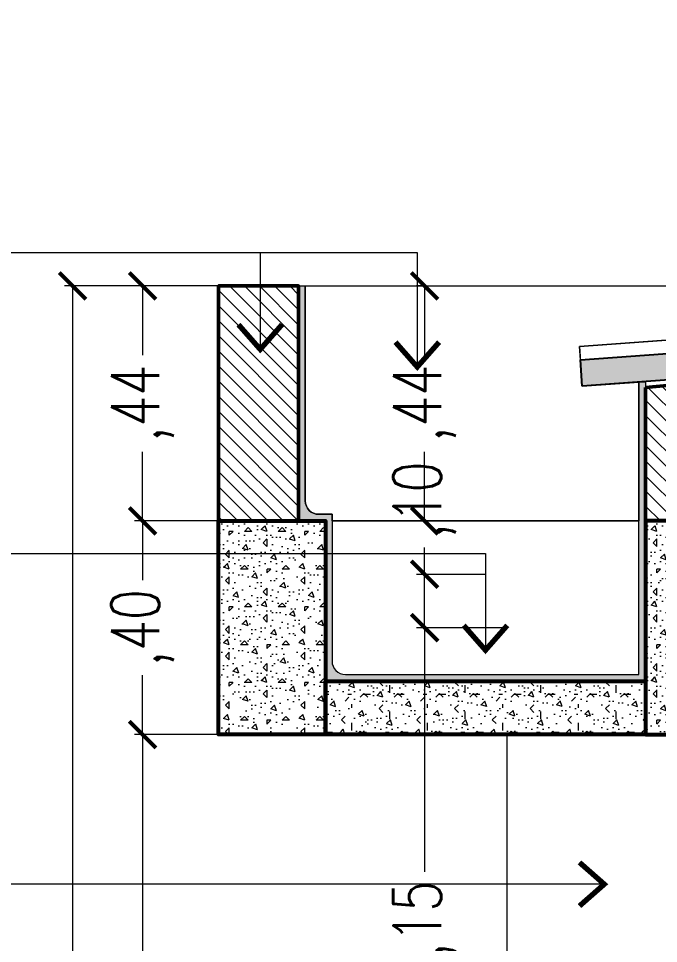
# Model space of a CAD drawing. Header units: millimetres. Extents: x 216 to 2687, y 57 to 1099.
# Drawn here: x 405.688 to 406.887, y 61.244 to 62.976 of the extents above; entities that cross this region are included whole.
import ezdxf

# ---------------------------------------------------------------- set-up
doc = ezdxf.new("R2010")
doc.units = ezdxf.units.MM
doc.header["$LTSCALE"] = 0.5
doc.header["$PDMODE"] = 35
doc.linetypes.add('DASHDOT2', pattern=[12.7, 6.35, -3.175, 0, -3.175])
for name, color, linetype, lineweight in [('A-COLS-ACHU', 47, 'Continuous', 0), ('A-COTAS', 7, 'Continuous', 9), ('A-CUBT', 133, 'Continuous', 15), ('A-CUBT-BORD', 20, 'Continuous', 25), ('A-ECON-VIGA', 2, 'Continuous', 53), ('A-MURO', 5, 'Continuous', 50), ('A-MURO-ACHU', 250, 'Continuous', 0), ('A-PLAN-3', 146, 'Continuous', 5), ('A-PLAN-ACHU1', 105, 'Continuous', 9), ('A-PLAN-ACHU3', 250, 'Continuous', 0), ('A-TEXT-FLEC', 4, 'Continuous', 9)]:
    doc.layers.add(name, color=color, linetype=linetype, lineweight=lineweight)
doc.styles.add('Cotas', font='romans.shx', dxfattribs={"width": 0.75})
doc.dimstyles.new("1-25'", dxfattribs={"dimtxt": 0.075, "dimasz": 0.05, "dimexe": 0.015, "dimexo": 0, "dimgap": 0.02, "dimtad": 0, "dimzin": 4, "dimtxsty": 'Cotas', "dimblk": 'ARCHTICK', "dimcen": 0.09, "dimclrd": 142, "dimclre": 2, "dimclrt": 2, "dimadec": 0, "dimazin": 0, "dimtfac": 1, "dimtmove": 0, "dimatfit": 3, "dimfxl": 0.1, "dimlwd": 13, "dimlwe": 9, "dimarcsym": 2})
pattern_1 = [(315.0000597, (-2414.348867, -998.31859), (0.01414212088, 0.01414215036), [])]

# ---------------------------------------------------------------- blocks, each defined once
blk = doc.blocks.new('*U507')
at = {"layer": 'A-TEXT-FLEC'}
for points in [[(0, 0), (0, 0), (2.8784, 0)], [(2.8784, 0), (2.8784, -0.1811)]]:
    blk.add_lwpolyline(points, dxfattribs=at)
at = {"layer": 'A-TEXT-FLEC', "const_width": 0.01}
blk.add_lwpolyline([(2.9192, -0.1347), (2.8784, -0.1811), (2.8376, -0.1347)], dxfattribs=at)
blk = doc.blocks.new('*U508')
at = {"layer": 'A-TEXT-FLEC'}
for points in [[(0, 0), (0, 0), (2.7506, 0)], [(2.7506, 0), (2.7506, -0.214)]]:
    blk.add_lwpolyline(points, dxfattribs=at)
at = {"layer": 'A-TEXT-FLEC', "const_width": 0.01}
blk.add_lwpolyline([(2.7915, -0.1676), (2.7506, -0.214), (2.7098, -0.1676)], dxfattribs=at)
blk = doc.blocks.new('*U509')
at = {"layer": 'A-TEXT-FLEC'}
for points in [[(0, 0), (0, 0), (2.4564, 0)], [(2.4564, 0), (2.4564, -0.1811)]]:
    blk.add_lwpolyline(points, dxfattribs=at)
at = {"layer": 'A-TEXT-FLEC', "const_width": 0.01}
blk.add_lwpolyline([(2.4972, -0.1347), (2.4564, -0.1811), (2.4156, -0.1347)], dxfattribs=at)
blk = doc.blocks.new('_ArchTick')
at = {"color": 0, "linetype": 'ByBlock', "const_width": 0.15}
blk.add_lwpolyline([(-0.5, -0.5), (0.5, 0.5)], dxfattribs=at)
blk = doc.blocks.new('*D636')
at = {"layer": 'A-COTAS', "color": 2, "linetype": 'DASHDOT2', "lineweight": 9, "transparency": 16777216}
for p, q in [((406.0631, 61.6354), (405.9058, 61.6354)), ((406.1581, 58.6354), (405.9058, 58.6354))]:
    blk.add_line(p, q, dxfattribs=at)
at = {"layer": 'A-COTAS', "color": 142, "linetype": 'Continuous', "lineweight": 13, "transparency": 16777216}
for p, q in [((405.9208, 61.6354), (405.9208, 60.2583)), ((405.9208, 58.6354), (405.9208, 60.0126))]:
    blk.add_line(p, q, dxfattribs=at)
at = {"layer": 'DEFPOINTS', "color": 0, "transparency": 16777216}
for p in [(405.9208, 61.6354), (406.0631, 61.6354), (406.1581, 58.6354)]:
    blk.add_point(p, dxfattribs=at)
at = {"layer": 'A-COTAS', "color": 142, "lineweight": 13, "transparency": 16777216, "xscale": 0.05, "yscale": 0.05, "zscale": 0.05}
for p, rotation in [((405.9208, 61.6354), 90), ((405.9208, 58.6354), 270)]:
    blk.add_blockref('_ArchTick', p, dxfattribs=dict(at, rotation=rotation))
at = {"layer": 'A-COTAS', "color": 2, "transparency": 16777216, "insert": (405.9208, 60.1354), "char_height": 0.09, "attachment_point": 5, "rotation": 90, "style": 'Cotas'}
blk.add_mtext('3,00', dxfattribs=at)
blk = doc.blocks.new('*D637')
at = {"layer": 'A-COTAS', "color": 2, "linetype": 'DASHDOT2', "lineweight": 9, "transparency": 16777216}
for p, q in [((406.0631, 62.0354), (405.9058, 62.0354)), ((406.0631, 61.6354), (405.9058, 61.6354))]:
    blk.add_line(p, q, dxfattribs=at)
at = {"layer": 'A-COTAS', "color": 142, "linetype": 'Continuous', "lineweight": 13, "transparency": 16777216}
for p, q in [((405.9208, 62.0354), (405.9208, 61.9245)), ((405.9208, 61.6354), (405.9208, 61.7463))]:
    blk.add_line(p, q, dxfattribs=at)
at = {"layer": 'DEFPOINTS', "color": 0, "transparency": 16777216}
for p in [(405.9208, 62.0354), (406.0631, 62.0354), (406.0631, 61.6354)]:
    blk.add_point(p, dxfattribs=at)
at = {"layer": 'A-COTAS', "color": 142, "lineweight": 13, "transparency": 16777216, "xscale": 0.05, "yscale": 0.05, "zscale": 0.05}
for p, rotation in [((405.9208, 62.0354), 90), ((405.9208, 61.6354), 270)]:
    blk.add_blockref('_ArchTick', p, dxfattribs=dict(at, rotation=rotation))
at = {"layer": 'A-COTAS', "color": 2, "transparency": 16777216, "insert": (405.9208, 61.8354), "char_height": 0.09, "attachment_point": 5, "rotation": 90, "style": 'Cotas'}
blk.add_mtext(',40', dxfattribs=at)
blk = doc.blocks.new('*D638')
at = {"layer": 'A-COTAS', "color": 2, "linetype": 'DASHDOT2', "lineweight": 9, "transparency": 16777216}
for p, q in [((406.0631, 62.4754), (405.9058, 62.4754)), ((406.0631, 62.0354), (405.9058, 62.0354))]:
    blk.add_line(p, q, dxfattribs=at)
at = {"layer": 'A-COTAS', "color": 142, "linetype": 'Continuous', "lineweight": 13, "transparency": 16777216}
for p, q in [((405.9208, 62.4754), (405.9208, 62.3461)), ((405.9208, 62.0354), (405.9208, 62.1647))]:
    blk.add_line(p, q, dxfattribs=at)
at = {"layer": 'DEFPOINTS', "color": 0, "transparency": 16777216}
for p in [(405.9208, 62.4754), (406.0631, 62.4754), (406.0631, 62.0354)]:
    blk.add_point(p, dxfattribs=at)
at = {"layer": 'A-COTAS', "color": 142, "lineweight": 13, "transparency": 16777216, "xscale": 0.05, "yscale": 0.05, "zscale": 0.05}
for p, rotation in [((405.9208, 62.4754), 90), ((405.9208, 62.0354), 270)]:
    blk.add_blockref('_ArchTick', p, dxfattribs=dict(at, rotation=rotation))
at = {"layer": 'A-COTAS', "color": 2, "transparency": 16777216, "insert": (405.9208, 62.2554), "char_height": 0.09, "attachment_point": 5, "rotation": 90, "style": 'Cotas'}
blk.add_mtext(',44', dxfattribs=at)
blk = doc.blocks.new('*D639')
at = {"layer": 'A-COTAS', "color": 2, "linetype": 'DASHDOT2', "lineweight": 9, "transparency": 16777216}
for p, q in [((406.0631, 62.4754), (405.7745, 62.4754)), ((406.0631, 58.4354), (405.7745, 58.4354))]:
    blk.add_line(p, q, dxfattribs=at)
at = {"layer": 'A-COTAS', "color": 142, "linetype": 'Continuous', "lineweight": 13, "transparency": 16777216}
for p, q in [((405.7895, 62.4754), (405.7895, 60.5799)), ((405.7895, 58.4354), (405.7895, 60.331))]:
    blk.add_line(p, q, dxfattribs=at)
at = {"layer": 'DEFPOINTS', "color": 0, "transparency": 16777216}
for p in [(406.0631, 62.4754), (405.7895, 58.4354), (406.0631, 58.4354)]:
    blk.add_point(p, dxfattribs=at)
at = {"layer": 'A-COTAS', "color": 142, "lineweight": 13, "transparency": 16777216, "xscale": 0.05, "yscale": 0.05, "zscale": 0.05}
for p, rotation in [((405.7895, 62.4754), 90), ((405.7895, 58.4354), 270)]:
    blk.add_blockref('_ArchTick', p, dxfattribs=dict(at, rotation=rotation))
at = {"layer": 'A-COTAS', "color": 2, "transparency": 16777216, "insert": (405.7895, 60.4554), "char_height": 0.09, "attachment_point": 5, "rotation": 90, "style": 'Cotas'}
blk.add_mtext('4,04', dxfattribs=at)
blk = doc.blocks.new('*D642')
at = {"layer": 'A-COTAS', "color": 2, "linetype": 'DASHDOT2', "lineweight": 9, "transparency": 16777216}
for p, q in [((406.6031, 61.8354), (406.434, 61.8354)), ((406.6031, 60.6854), (406.434, 60.6854))]:
    blk.add_line(p, q, dxfattribs=at)
at = {"layer": 'A-COTAS', "color": 142, "linetype": 'Continuous', "lineweight": 13, "transparency": 16777216}
for p, q in [((406.449, 61.8354), (406.449, 61.3785)), ((406.449, 60.6854), (406.449, 61.1424))]:
    blk.add_line(p, q, dxfattribs=at)
at = {"layer": 'DEFPOINTS', "color": 0, "transparency": 16777216}
for p in [(406.449, 61.8354), (406.6031, 61.8354), (406.6031, 60.6854)]:
    blk.add_point(p, dxfattribs=at)
at = {"layer": 'A-COTAS', "color": 142, "lineweight": 13, "transparency": 16777216, "xscale": 0.05, "yscale": 0.05, "zscale": 0.05}
for p, rotation in [((406.449, 61.8354), 90), ((406.449, 60.6854), 270)]:
    blk.add_blockref('_ArchTick', p, dxfattribs=dict(at, rotation=rotation))
at = {"layer": 'A-COTAS', "color": 2, "transparency": 16777216, "insert": (406.449, 61.2604), "char_height": 0.09, "attachment_point": 5, "rotation": 90, "style": 'Cotas'}
blk.add_mtext('1,15', dxfattribs=at)
blk = doc.blocks.new('*D643')
at = {"layer": 'A-COTAS', "color": 142, "linetype": 'Continuous', "lineweight": 13, "transparency": 16777216}
for p, q in [((406.449, 61.9354), (406.449, 61.9854)), ((406.449, 61.8354), (406.449, 61.9354))]:
    blk.add_line(p, q, dxfattribs=at)
at = {"layer": 'A-COTAS', "color": 2, "linetype": 'DASHDOT2', "lineweight": 9, "transparency": 16777216}
for p, q in [((406.5631, 61.9354), (406.434, 61.9354)), ((406.6031, 61.8354), (406.434, 61.8354))]:
    blk.add_line(p, q, dxfattribs=at)
at = {"layer": 'DEFPOINTS', "color": 0, "transparency": 16777216}
for p in [(406.449, 61.9354), (406.5631, 61.9354), (406.6031, 61.8354)]:
    blk.add_point(p, dxfattribs=at)
at = {"layer": 'A-COTAS', "color": 142, "lineweight": 13, "transparency": 16777216, "xscale": 0.05, "yscale": 0.05, "zscale": 0.05}
for p, rotation in [((406.449, 61.9354), 90), ((406.449, 61.8354), 270)]:
    blk.add_blockref('_ArchTick', p, dxfattribs=dict(at, rotation=rotation))
at = {"layer": 'A-COTAS', "color": 2, "transparency": 16777216, "insert": (406.449, 62.0745), "char_height": 0.09, "attachment_point": 5, "rotation": 90, "style": 'Cotas'}
blk.add_mtext(',10', dxfattribs=at)
blk = doc.blocks.new('*D644')
at = {"layer": 'A-COTAS', "color": 2, "linetype": 'DASHDOT2', "lineweight": 9, "transparency": 16777216}
for p, q in [((406.449, 62.4754), (406.434, 62.4754)), ((406.449, 62.0354), (406.434, 62.0354))]:
    blk.add_line(p, q, dxfattribs=at)
at = {"layer": 'A-COTAS', "color": 142, "linetype": 'Continuous', "lineweight": 13, "transparency": 16777216}
for p, q in [((406.449, 62.4754), (406.449, 62.3461)), ((406.449, 62.0354), (406.449, 62.1647))]:
    blk.add_line(p, q, dxfattribs=at)
at = {"layer": 'DEFPOINTS', "color": 0, "transparency": 16777216}
for p in [(406.449, 62.4754), (406.449, 62.4754), (406.449, 62.0354)]:
    blk.add_point(p, dxfattribs=at)
at = {"layer": 'A-COTAS', "color": 142, "lineweight": 13, "transparency": 16777216, "xscale": 0.05, "yscale": 0.05, "zscale": 0.05}
for p, rotation in [((406.449, 62.4754), 90), ((406.449, 62.0354), 270)]:
    blk.add_blockref('_ArchTick', p, dxfattribs=dict(at, rotation=rotation))
at = {"layer": 'A-COTAS', "color": 2, "transparency": 16777216, "insert": (406.449, 62.2554), "char_height": 0.09, "attachment_point": 5, "rotation": 90, "style": 'Cotas'}
blk.add_mtext(',44', dxfattribs=at)
blk = doc.blocks.new('*U733')
at = {"layer": 'A-TEXT-FLEC'}
blk.add_lwpolyline([(3.1009, 0), (0, 0), (0, 0.137)], dxfattribs=at)
at = {"layer": 'A-TEXT-FLEC', "const_width": 0.01}
blk.add_lwpolyline([(3.0545, -0.0408), (3.1009, 0), (3.0545, 0.0408)], dxfattribs=at)

msp = doc.modelspace()

# ---------------------------------------------------------------- hatches: boundary and pattern name
at = {"layer": 'A-COLS-ACHU'}
h = msp.add_hatch(dxfattribs=at)
h.set_pattern_fill('CONCRETE', color=256, scale=0.1, angle=45, style=0, pattern_type=2)
h.set_pattern_definition([(90, (404.456644, 61.47119), (-0.070711, 0.070711), [0.014142, -0.028285, 0.007071, -0.042426, 0.014142, -0.0353554]), (180, (404.49907, 61.52069), (-0.070711, -0.070711), [0.0141421, -0.021213, 0.007071, -0.035355, 0.0141421, -0.0494982]), (108.435, (404.456644, 61.44998), (-0.0707107, 0.0707107), [0.01118, -0.04472, 0.01118, -0.0447234]), (161.565, (404.456644, 61.44998), (-0.0707107, 0.0707107), [0.01118, -0.04472, 0.01118, -0.0447234]), (45, (404.44957, 61.45705), (-0.0707107, 0.0707107), [0.005, -0.04, 0.01, -0.04, 0.005]), (45, (404.43897, 61.46766), (-0.0707107, 0.0707107), [-0.015, 0.01, -0.04, 0, -0.035, 0]), (45, (404.43543, 61.47119), (-0.0707107, 0.0707107), [-0.04, 0, -0.03, 0.01, -0.02, 0]), (45, (404.42482, 61.4818), (-0.0707107, 0.0707107), [-0.02, 0, -0.025, 0.01, -0.045, 0]), (45, (404.41422, 61.49241), (-0.0707107, 0.0707107), [-0.02, 0.01, -0.04, 0.01, -0.02, 0]), (45, (404.39654, 61.51008), (-0.0707107, 0.0707107), [-0.015, 0.01, -0.02, 0, -0.055, 0]), (45, (404.393, 61.51362), (-0.0707107, 0.0707107), [-0.02, 0, -0.06, 0.01, -0.01, 0]), (135, (404.44604, 61.46766), (-0.0707107, -0.0707107), [-0.03, 0, -0.03, 0, -0.04, 0]), (135, (404.46725, 61.46059), (-0.0707107, -0.0707107), [-0.015, 0.01, -0.04, 0, -0.035, 0]), (135, (404.47432, 61.46766), (-0.0707107, -0.0707107), [-0.04, 0, -0.035, 0.01, -0.015, 0]), (135, (404.51321, 61.50655), (-0.0707107, -0.0707107), [-0.02, 0.01, -0.05, 0.01, -0.01, 0]), (135, (404.45664, 61.46412), (-0.0707107, -0.0707107), [-0.03, 0, -0.035, 0, -0.035, 0]), (135, (404.46371, 61.47119), (-0.0707107, -0.0707107), [-0.025, 0, -0.055, 0, -0.02, 0]), (135, (404.46725, 61.4818), (-0.0707107, -0.0707107), [-0.05, 0, -0.015, 0, -0.035, 0]), (135, (404.47786, 61.47826), (-0.0707107, -0.0707107), [-0.045, 0, -0.02, 0, -0.025, 0]), (135, (404.47432, 61.49594), (-0.0707107, -0.0707107), [-0.04, 0, -0.015, 0, -0.04, 0]), (135, (404.47432, 61.50301), (-0.0707107, -0.0707107), [-0.045, 0, -0.02, 0, -0.035, 0]), (135, (404.49553, 61.48887), (-0.0707107, -0.0707107), [-0.06, 0, -0.025, 0, -0.015, 0]), (135, (404.48846, 61.50301), (-0.0707107, -0.0707107), [-0.02, 0, -0.04, 0, -0.04, 0]), (135, (404.49553, 61.50301), (-0.0707107, -0.0707107), [-0.045, 0, -0.025, 0, -0.03, 0]), (135, (404.50261, 61.50301), (-0.0707107, -0.0707107), [-0.04, 0, -0.03, 0, -0.03, 0]), (135, (404.50614, 61.51362), (-0.0707107, -0.0707107), [-0.03, 0, -0.03, 0, -0.04, 0]), (135, (404.50968, 61.52423), (-0.0707107, -0.0707107), [-0.04, 0, -0.02, 0, -0.04, 0]), (135, (404.50968, 61.5313), (-0.0707107, -0.0707107), [-0.015, 0, -0.06, 0, -0.025, 0])])
h.paths.add_polyline_path([(406.0631, 62.0354), (406.2631, 62.0354), (406.2631, 61.6354), (406.0631, 61.6354)])
h = msp.add_hatch(dxfattribs=at)
h.set_pattern_fill('CONCRETE', color=256, scale=0.1, angle=45, style=0, pattern_type=2)
h.set_pattern_definition([(90, (413.10663, 61.47119), (-0.070711, 0.070711), [0.014142, -0.028285, 0.007071, -0.042426, 0.014142, -0.03535536]), (180, (413.149056, 61.52069), (-0.070711, -0.070711), [0.0141421, -0.021213, 0.007071, -0.035355, 0.0141421, -0.04949816]), (108.43495, (413.10663, 61.44998), (-0.07071068, 0.07071068), [0.01118, -0.04472, 0.01118, -0.0447234]), (161.56505, (413.10663, 61.44998), (-0.07071068, 0.07071068), [0.01118, -0.04472, 0.01118, -0.0447234]), (45, (413.09956, 61.45705), (-0.0707107, 0.0707107), [0.005, -0.04, 0.01, -0.04, 0.005]), (45, (413.08895, 61.46766), (-0.0707107, 0.0707107), [-0.015, 0.01, -0.04, 0, -0.035, 0]), (45, (413.08542, 61.47119), (-0.0707107, 0.0707107), [-0.04, 0, -0.03, 0.01, -0.02, 0]), (45, (413.07481, 61.4818), (-0.0707107, 0.0707107), [-0.02, 0, -0.025, 0.01, -0.045, 0]), (45, (413.0642, 61.49241), (-0.0707107, 0.0707107), [-0.02, 0.01, -0.04, 0.01, -0.02, 0]), (45, (413.04653, 61.51008), (-0.0707107, 0.0707107), [-0.015, 0.01, -0.02, 0, -0.055, 0]), (45, (413.04299, 61.51362), (-0.0707107, 0.0707107), [-0.02, 0, -0.06, 0.01, -0.01, 0]), (135, (413.09602, 61.46766), (-0.0707107, -0.0707107), [-0.03, 0, -0.03, 0, -0.04, 0]), (135, (413.11724, 61.46059), (-0.0707107, -0.0707107), [-0.015, 0.01, -0.04, 0, -0.035, 0]), (135, (413.12431, 61.46766), (-0.0707107, -0.0707107), [-0.04, 0, -0.035, 0.01, -0.015, 0]), (135, (413.1632, 61.50655), (-0.0707107, -0.0707107), [-0.02, 0.01, -0.05, 0.01, -0.01, 0]), (135, (413.10663, 61.46412), (-0.0707107, -0.0707107), [-0.03, 0, -0.035, 0, -0.035, 0]), (135, (413.1137, 61.47119), (-0.0707107, -0.0707107), [-0.025, 0, -0.055, 0, -0.02, 0]), (135, (413.11724, 61.4818), (-0.0707107, -0.0707107), [-0.05, 0, -0.015, 0, -0.035, 0]), (135, (413.12784, 61.47826), (-0.0707107, -0.0707107), [-0.045, 0, -0.02, 0, -0.025, 0]), (135, (413.12431, 61.49594), (-0.0707107, -0.0707107), [-0.04, 0, -0.015, 0, -0.04, 0]), (135, (413.12431, 61.50301), (-0.0707107, -0.0707107), [-0.045, 0, -0.02, 0, -0.035, 0]), (135, (413.14552, 61.48887), (-0.0707107, -0.0707107), [-0.06, 0, -0.025, 0, -0.015, 0]), (135, (413.13845, 61.50301), (-0.0707107, -0.0707107), [-0.02, 0, -0.04, 0, -0.04, 0]), (135, (413.14552, 61.50301), (-0.0707107, -0.0707107), [-0.045, 0, -0.025, 0, -0.03, 0]), (135, (413.15259, 61.50301), (-0.0707107, -0.0707107), [-0.04, 0, -0.03, 0, -0.03, 0]), (135, (413.15613, 61.51362), (-0.0707107, -0.0707107), [-0.03, 0, -0.03, 0, -0.04, 0]), (135, (413.15966, 61.52423), (-0.0707107, -0.0707107), [-0.04, 0, -0.02, 0, -0.04, 0]), (135, (413.15966, 61.5313), (-0.0707107, -0.0707107), [-0.015, 0, -0.06, 0, -0.025, 0])])
h.paths.add_polyline_path([(407.1631, 62.0354), (406.8631, 62.0354), (406.8631, 61.6354), (407.1631, 61.6354)])
h = msp.add_hatch(dxfattribs=at)
h.set_pattern_fill('CONCRETE', color=256, scale=0.1, angle=45, style=0, pattern_type=2)
h.set_pattern_definition([(90, (-2414.34887, -998.297376), (-0.070711, 0.070711), [0.014142, -0.028285, 0.007071, -0.042426, 0.014142, -0.0353553562]), (180, (-2414.30644, -998.24788), (-0.070711, -0.070711), [0.0141421, -0.021213, 0.007071, -0.035355, 0.0141421, -0.0494981562]), (108.4349488, (-2414.348867, -998.31859), (-0.0707106781, 0.0707106781), [0.01118, -0.04472, 0.01118, -0.0447233989]), (161.5650512, (-2414.348867, -998.31859), (-0.07071067815, 0.0707106781), [0.01118, -0.04472, 0.01118, -0.0447233989]), (45, (-2414.35594, -998.31152), (-0.070710678, 0.070710678), [0.005, -0.04, 0.01, -0.04, 0.005]), (45, (-2414.36655, -998.30091), (-0.070710678, 0.070710678), [-0.015, 0.01, -0.04, 0, -0.035, 0]), (45, (-2414.37008, -998.29738), (-0.070710678, 0.070710678), [-0.04, 0, -0.03, 0.01, -0.02, 0]), (45, (-2414.38069, -998.28677), (-0.070710678, 0.070710678), [-0.02, 0, -0.025, 0.01, -0.045, 0]), (45, (-2414.39129, -998.27616), (-0.070710678, 0.070710678), [-0.02, 0.01, -0.04, 0.01, -0.02, 0]), (45, (-2414.40897, -998.25849), (-0.070710678, 0.070710678), [-0.015, 0.01, -0.02, 0, -0.055, 0]), (45, (-2414.41251, -998.25495), (-0.070710678, 0.070710678), [-0.02, 0, -0.06, 0.01, -0.01, 0]), (135, (-2414.35947, -998.30091), (-0.070710678, -0.070710678), [-0.03, 0, -0.03, 0, -0.04, 0]), (135, (-2414.33826, -998.30798), (-0.070710678, -0.070710678), [-0.015, 0.01, -0.04, 0, -0.035, 0]), (135, (-2414.33119, -998.30091), (-0.070710678, -0.070710678), [-0.04, 0, -0.035, 0.01, -0.015, 0]), (135, (-2414.2923, -998.26202), (-0.070710678, -0.070710678), [-0.02, 0.01, -0.05, 0.01, -0.01, 0]), (135, (-2414.34887, -998.30445), (-0.070710678, -0.070710678), [-0.03, 0, -0.035, 0, -0.035, 0]), (135, (-2414.3418, -998.29738), (-0.070710678, -0.070710678), [-0.025, 0, -0.055, 0, -0.02, 0]), (135, (-2414.33826, -998.28677), (-0.070710678, -0.070710678), [-0.05, 0, -0.015, 0, -0.035, 0]), (135, (-2414.32765, -998.29031), (-0.070710678, -0.070710678), [-0.045, 0, -0.02, 0, -0.025, 0]), (135, (-2414.33119, -998.27263), (-0.070710678, -0.070710678), [-0.04, 0, -0.015, 0, -0.04, 0]), (135, (-2414.33119, -998.26556), (-0.070710678, -0.070710678), [-0.045, 0, -0.02, 0, -0.035, 0]), (135, (-2414.30998, -998.2797), (-0.070710678, -0.070710678), [-0.06, 0, -0.025, 0, -0.015, 0]), (135, (-2414.31705, -998.26556), (-0.070710678, -0.070710678), [-0.02, 0, -0.04, 0, -0.04, 0]), (135, (-2414.30998, -998.26556), (-0.070710678, -0.070710678), [-0.045, 0, -0.025, 0, -0.03, 0]), (135, (-2414.30291, -998.26556), (-0.070710678, -0.070710678), [-0.04, 0, -0.03, 0, -0.03, 0]), (135, (-2414.29937, -998.25495), (-0.070710678, -0.070710678), [-0.03, 0, -0.03, 0, -0.04, 0]), (135, (-2414.29583, -998.24434), (-0.070710678, -0.070710678), [-0.04, 0, -0.02, 0, -0.04, 0]), (135, (-2414.29583, -998.23727), (-0.070710678, -0.070710678), [-0.015, 0, -0.06, 0, -0.025, 0])])
h.paths.add_polyline_path([(406.2631, 61.7354), (406.8651, 61.7354), (406.8651, 61.6354), (406.2631, 61.6354)])
at = {"layer": 'A-MURO-ACHU'}
h = msp.add_hatch(dxfattribs=at)
h.set_pattern_fill('_USER', color=256, scale=0.02, angle=-44.9999, pattern_type=0)
h.set_pattern_definition(pattern_1)
h.paths.add_polyline_path([(406.2131, 62.0354), (406.2131, 62.4754), (406.0631, 62.4754), (406.0631, 62.0354)])
h = msp.add_hatch(dxfattribs=at)
h.set_pattern_fill('_USER', color=256, scale=0.02, angle=-44.9999, pattern_type=0)
h.set_pattern_definition(pattern_1)
h.paths.add_polyline_path([(406.8631, 62.2854), (406.8631, 62.0354), (406.9831, 62.0354), (406.9831, 62.2963)])
at = {"layer": 'A-PLAN-ACHU3'}
h = msp.add_hatch(dxfattribs=at)
h.set_pattern_fill('ANSI33', color=256, scale=0.001, angle=-88.5715)
h.set_pattern_definition([(50.64738429, (-5204.167192, -2094.1198784), (-0.004910189817, 0.004026479351), []), (50.64738429, (-5204.162724, -2094.1194366), (-0.004910189817, 0.004026479351), [0.003175, -0.0015875])])
h.paths.add_polyline_path([(406.7445, 62.2875), (406.7408, 62.3373), (415.1749, 62.9514), (415.1785, 62.9015)])
h = msp.add_hatch(dxfattribs=at)
h.set_pattern_fill('SAND', color=256, scale=0.01, pattern_type=2)
h.set_pattern_definition([(0, (-2192.258994, -1138.5054934), (0.0059, 0.0043), [0, -0.0024, 0, -0.0032, 0, -0.0056]), (10, (-2192.254894, -1138.5008934), (0.003308870289, 0.008300685358), [0, -0.0062, 0, -0.0014, 0, -0.0053]), (20, (-2192.258294, -1138.501893), (0.002107401686, 0.009706124774), [0, -0.0043, 0, -0.0029, 0, -0.0063]), (30, (-2192.254394, -1138.5028934), (0.000237306696, 0.007988972746), [0, -0.0056, 0, -0.0071, 0, -0.0051]), (40, (-2192.256094, -1138.5038934), (0.002800836002, 0.008485594716), [0, -0.0041, 0, -0.0033, 0, -0.0057]), (50, (-2192.251894, -1138.5048934), (-0.001540838187, 0.006253464454), [0, -0.0012, 0, -0.0079, 0, -0.0047]), (60, (-2192.253794, -1138.5058934), (-0.001502370205, 0.010797818473), [0, -0.0015, 0, -0.0047, 0, -0.0054]), (70, (-2192.256194, -1138.5068934), (-0.002817697425, 0.005707940191), [0, -0.0028, 0, -0.0032, 0, -0.0073]), (80, (-2192.255494, -1138.5078934), (-0.003418767327, 0.0071015512365), [0, -0.0036, 0, -0.0043]), (90, (-2192.251194, -1138.5088934), (-0.0067, 0.0046), [0, -0.0055, 0, -0.0031, 0, -0.0073]), (100, (-2192.259594, -1138.5078934), (-0.006058940899, 0.002688723709), [0, -0.0028, 0, -0.0058, 0, -0.0066]), (110, (-2192.258594, -1138.5068934), (-0.006272445982, 0.0049534252194), [0, -0.0048, 0, -0.0038, 0, -0.0053]), (120, (-2192.257594, -1138.5058934), (-0.008919357503, 0.003048780367), [0, -0.0066, 0, -0.0021, 0, -0.0076]), (130, (-2192.256594, -1138.5048934), (-0.006606534621, -6.0830148e-05), [0, -0.0038, 0, -0.0014, 0, -0.0078]), (140, (-2192.255594, -1138.5038934), (-0.01038838014, -0.001334750183), [0, -0.0011, 0, -0.0058, 0, -0.0048]), (150, (-2192.254594, -1138.5028934), (-0.00803993464, -0.003325575286), [0, -0.0028, 0, -0.0033, 0, -0.0064]), (160, (-2192.253594, -1138.501893), (-0.009895098626, -0.005550407478), [0, -0.0059, 0, -0.0024, 0, -0.0041]), (170, (-2192.252594, -1138.5008934), (-0.004847909667, -0.005034657075), [0, -0.0038, 0, -0.0022, 0, -0.0077])])
edge = h.paths.add_edge_path()
edge.add_line((406.8506, 61.7479), (406.8506, 62.2952))
edge.add_line((406.8506, 62.2952), (406.8631, 62.2961))
edge.add_line((406.8631, 62.2961), (406.8631, 61.7354))
edge.add_line((406.8631, 61.7354), (406.2631, 61.7354))
edge.add_line((406.2631, 61.7354), (406.2631, 62.0354))
edge.add_line((406.2631, 62.0354), (406.2131, 62.0354))
edge.add_line((406.2131, 62.0354), (406.2131, 62.4754))
edge.add_line((406.2131, 62.4754), (406.2256, 62.4754))
edge.add_line((406.2256, 62.4754), (406.2256, 62.0729))
edge.add_arc((406.2506, 62.0729), 0.025, 180, 270)
edge.add_line((406.2506, 62.0479), (406.2756, 62.0479))
edge.add_line((406.2756, 62.0479), (406.2756, 61.7729))
edge.add_arc((406.3006, 61.7729), 0.025, 180, 270)
edge.add_line((406.3006, 61.7479), (406.8506, 61.7479))

# ---------------------------------------------------------------- linework, layer by layer
at = {"layer": 'A-CUBT'}
msp.add_lwpolyline([(406.7408, 62.3373), (406.739, 62.3623), (415.173, 62.9763), (415.1749, 62.9514), (406.7408, 62.3373)], close=True, dxfattribs=at)
at = {"layer": 'A-CUBT-BORD'}
msp.add_lwpolyline([(406.7445, 62.2875), (406.7408, 62.3373), (415.1749, 62.9514), (415.1785, 62.9015)], close=True, dxfattribs=at)
at = {"layer": 'A-ECON-VIGA'}
for points in [[(406.0631, 62.0354), (406.2631, 62.0354), (406.2631, 61.6354), (406.0631, 61.6354)], [(407.1631, 62.0354), (406.8631, 62.0354), (406.8631, 61.6354), (407.1631, 61.6354)], [(406.2631, 61.7354), (406.8631, 61.7354), (406.8631, 61.6354), (406.2631, 61.6354)]]:
    msp.add_lwpolyline(points, close=True, dxfattribs=at)
at = {"layer": 'A-MURO'}
for points in [[(406.2131, 62.0354), (406.2131, 62.4754), (406.0631, 62.4754), (406.0631, 62.0354)], [(406.8631, 62.2854), (406.8631, 62.0354), (406.9831, 62.0354), (406.9831, 62.2963)]]:
    msp.add_lwpolyline(points, close=True, dxfattribs=at)
at = {"layer": 'A-PLAN-3', "color": 252}
msp.add_lwpolyline([(406.2256, 62.4754), (408.2932, 62.4754), (406.739, 62.3623), (406.7445, 62.2875), (406.8506, 62.2952), (406.8506, 62.0354), (406.2756, 62.0354), (406.2756, 62.0479), (406.2506, 62.0479, -0.414214), (406.2256, 62.0729)], format="xyb", close=True, dxfattribs=at)
at = {"layer": 'A-PLAN-3'}
for points in [[(406.8631, 62.0354), (406.8631, 61.7354), (406.2631, 61.7354), (406.2631, 62.0354)], [(406.2756, 62.0354), (406.8506, 62.0354)]]:
    msp.add_lwpolyline(points, dxfattribs=at)
at = {"layer": 'A-PLAN-3', "color": 252}
msp.add_lwpolyline([(406.8506, 62.0354), (406.2756, 62.0354)], dxfattribs=at)
at = {"layer": 'A-PLAN-3'}
msp.add_lwpolyline([(406.6031, 60.6854), (407.2131, 60.6854), (407.2131, 61.6354), (406.8631, 61.6354), (406.8631, 61.6332), (406.6031, 61.6332)], close=True, dxfattribs=at)
at = {"layer": 'A-PLAN-ACHU1'}
msp.add_lwpolyline([(406.8506, 61.7479), (406.8506, 62.2952), (406.8631, 62.2961), (406.8631, 61.7354), (406.2631, 61.7354), (406.2631, 62.0354), (406.2131, 62.0354), (406.2131, 62.4754), (406.2256, 62.4754), (406.2256, 62.0729, 0.414214), (406.2506, 62.0479), (406.2756, 62.0479), (406.2756, 61.7729, 0.414214), (406.3006, 61.7479)], format="xyb", close=True, dxfattribs=at)

# ---------------------------------------------------------------- block references
at = {"layer": 'A-TEXT-FLEC'}
for name, p in [('*U508', (403.6847, 62.5378)), ('*U509', (403.6847, 62.5378)), ('*U507', (403.6847, 61.9745)), ('*U733', (403.6847, 61.3551))]:
    msp.add_blockref(name, p, dxfattribs=at)

# ---------------------------------------------------------------- dimensions: what is measured, and where the dimension line sits
at = {"layer": 'A-COTAS'}
for base, p1, p2, picture, middle in [((405.7895, 58.4354), (406.0631, 62.4754), (406.0631, 58.4354), '*D639', (405.7895, 60.4554)), ((405.9208, 62.4754), (406.0631, 62.0354), (406.0631, 62.4754), '*D638', (405.9208, 62.2554)), ((406.449, 62.4754), (406.449, 62.0354), (406.449, 62.4754), '*D644', (406.449, 62.2554)), ((406.449, 61.9354), (406.6031, 61.8354), (406.5631, 61.9354), '*D643', (406.449, 62.0745)), ((405.9208, 62.0354), (406.0631, 61.6354), (406.0631, 62.0354), '*D637', (405.9208, 61.8354)), ((406.449, 61.8354), (406.6031, 60.6854), (406.6031, 61.8354), '*D642', (406.449, 61.2604)), ((405.9208, 61.6354), (406.1581, 58.6354), (406.0631, 61.6354), '*D636', (405.9208, 60.1354))]:
    dim = msp.add_linear_dim(base=base, p1=p1, p2=p2, angle=90, dimstyle="1-25'", override={"dimtxt": 0.09}, dxfattribs=at)
    dim.commit()
    dim.dimension.update_dxf_attribs({"geometry": picture, "text_midpoint": middle})

doc.saveas('drawing.dxf')
